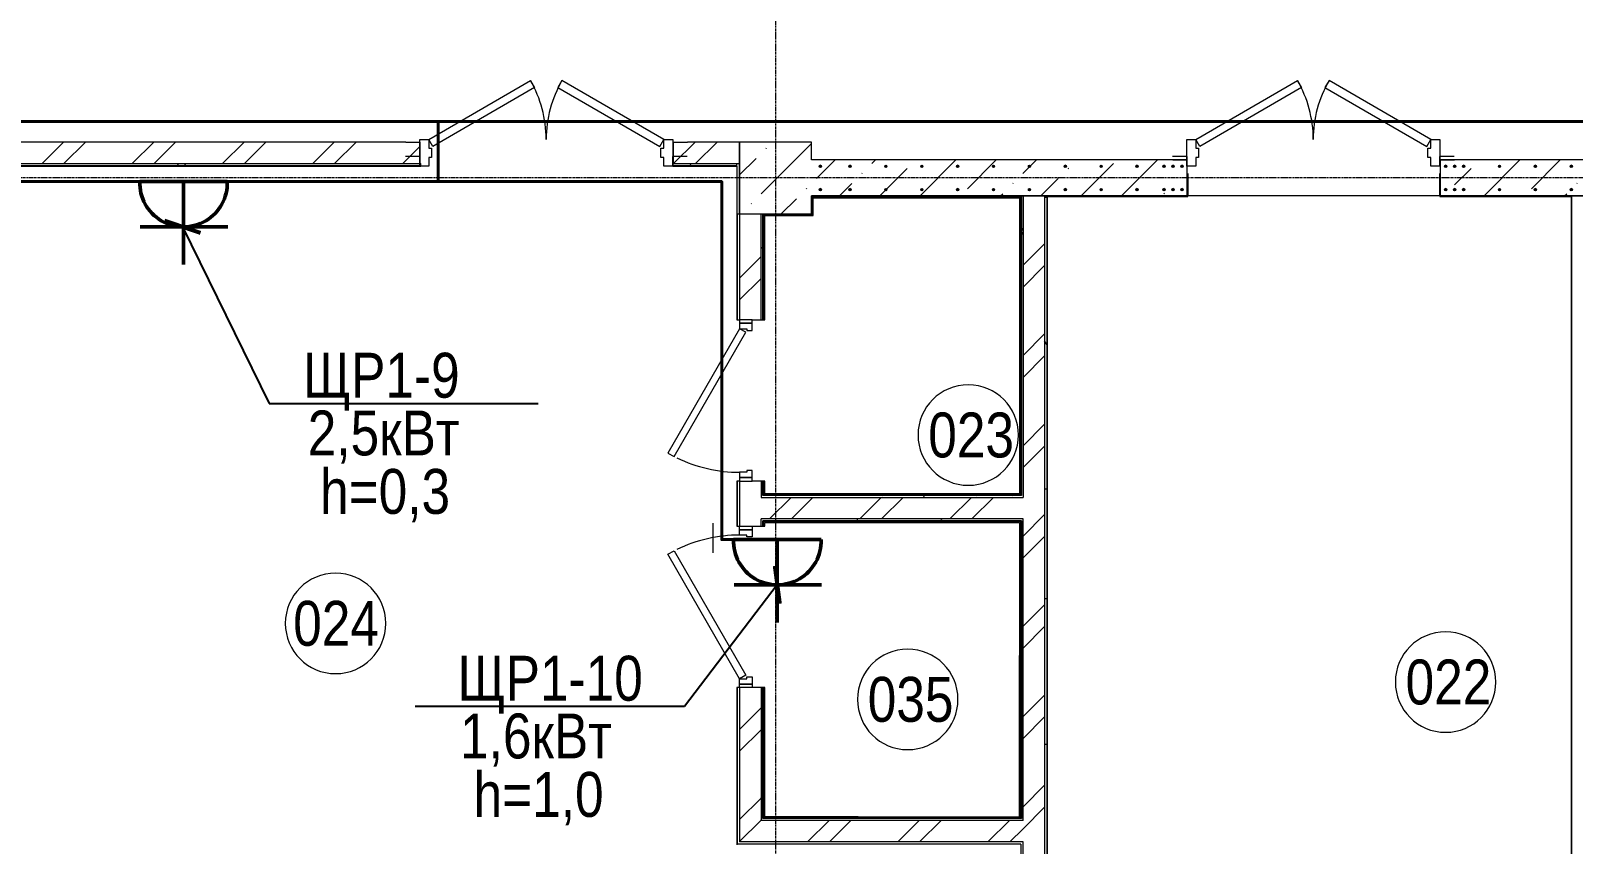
# Model space of a CAD drawing. Header units: metres. Extents: x -93142 to 227756, y -64772 to 286334.
# Drawn here: x 67912 to 76508, y -53998 to -49466 of the extents above; entities that cross this region are included whole.
import ezdxf

# ---------------------------------------------------------------- set-up
doc = ezdxf.new("R2010")
doc.units = ezdxf.units.M
doc.linetypes.add('ADSK_Линия сетки', pattern=[21, 12, -3, 3, -3])
for name, color, linetype, lineweight in [('A-AREA-IDEN', 7, 'Continuous', 9), ('A-DETL-THIN', 7, 'Continuous', 5), ('A-DOOR', 7, 'Continuous', 5), ('A-DOOR-FRAM', 7, 'Continuous', 13), ('A-FLOR', 7, 'Continuous', 5), ('A-WALL', 7, 'Continuous', 5), ('A-WALL-PATT', 7, 'Continuous', 18), ('I-WALL', 7, 'Continuous', 5), ('S-COLS', 7, 'Continuous', 5), ('S-GRID', 7, 'Continuous', 9), ('S-RBAR', 7, 'Continuous', 5), ('Освещение', 1, 'Continuous', 50), ('раб осв', 7, 'Continuous', 40), ('Эл-свет раб.', 5, 'Continuous', 50), ('ЭЛ.сети', 5, 'Continuous', 100), ('ЭОМ', 7, 'Continuous', 40)]:
    doc.layers.add(name, color=color, linetype=linetype, lineweight=lineweight)
doc.styles.add('GOST Common_I_1', font='ARIALN.TTF', dxfattribs={"height": 300})
doc.styles.add('STYLE1', font='ARIALN.TTF', dxfattribs={"height": 250})
doc.styles.add('ГОСТ 2.304', font='ARIALN.TTF', dxfattribs={"width": 0.85})
doc.dimstyles.new('СПДС', dxfattribs={"dimscale": 100, "dimtxt": 2.5, "dimasz": 2.5, "dimexe": 1.25, "dimexo": 0.625, "dimtad": 1, "dimdec": 0, "dimrnd": 0.001, "dimtxsty": 'ГОСТ 2.304', "dimblk": 'OBLIQUE', "dimcen": 2.5, "dimdle": 2, "dimadec": 0, "dimazin": 2, "dimtfac": 0.75, "dimtdec": 0, "dimtmove": 1, "dimatfit": 3, "dimfxl": 1, "dimtolj": 1, "dimarcsym": 1})
pattern_1 = [(45, (0, 0), (84.19025, 308.69666), [396.875, -79.375, 3.353, -76.022])]
pattern_2 = [(45, (0, 0), (-251.4472, 251.4472), []), (45, (0, 381), (-251.4472, 251.4472), [])]
pattern_3 = [(0, (0, 0), (812.8, 203.2), [33.528, -576.072, 33.528, -576.072, -3251.2]), (0, (0, 0), (812.8, 203.2), [-1219.2, 33.528, -1185.672, 33.528, -576.072, -1422.4]), (0, (0, 0), (812.8, 203.2), [-3048, 33.528, -372.872, 33.528, -982.472]), (120, (304.8, 101.6), (-582.37636, 602.30545), [33.528, -576.072, 33.528, -576.072, -3251.2]), (120, (304.8, 101.6), (-582.37636, 602.30545), [-1219.2, 33.528, -1185.672, 33.528, -576.072, -1422.4]), (120, (304.8, 101.6), (-582.37636, 602.30545), [-3048, 33.528, -372.872, 33.528, -982.472]), (240, (406.4, 508), (-230.42364, -805.50545), [33.528, -576.072, 33.528, -576.072, -3251.2]), (240, (406.4, 508), (-230.42364, -805.50545), [-1219.2, 33.528, -1185.672, 33.528, -576.072, -1422.4]), (240, (406.4, 508), (-230.42364, -805.50545), [-3048, 33.528, -372.872, 33.528, -982.472])]
pattern_4 = [(50, (0, 0), (728.7365, -63.756), [76.2, -838.2]), (355, (0, 0), (-140.9716, 764.2276), [60.96, -670.56]), (100.451, (60.7, -5.3), (587.77, 700.467), [64.76, -712.36]), (46.184, (0, 203.2), (1084.316, -168.171), [114.3, -1257.3]), (96.636, (90.4, 189.2), (949.61, 989.71), [97.14, -1068.54]), (351.184, (0, 203.2), (949.62, 989.701), [91.44, -1005.84]), (21, (101.6, 152.4), (606.458, -409.0606), [76.2, -838.2]), (326, (101.6, 152.4), (247.2083, 736.753), [60.96, -670.56]), (71.451, (152.14, 118.3), (853.668, 327.6855), [64.76, -712.36]), (37.5, (0, 0), (12.3547, 338.2201), [33.528, -628.904, 33.528, -647.192, -673.1]), (37.5, (0, 0), (12.3547, 338.2201), [-1343.152, 33.528, -639.572]), (7.5, (0, 0), (267.2789, 400.7221), [33.528, -354.584, 33.528, -613.664, -256.54]), (7.5, (0, 0), (267.2789, 400.7221), [-1035.304, 33.528, -223.012]), (327.5, (-226.57, 0), (542.3633, -22.91534), [33.528, -220.472, 33.528, -758.952, -1051.56]), (327.5, (-226.57, 0), (542.3633, -22.91534), [-1046.48, 33.528, -1018.032]), (317.5, (-328.17, 0), (592.517, 101.707), [33.528, -296.672, 33.528, -492.76, -746.76]), (317.5, (-328.17, 0), (592.517, 101.707), [-856.488, 33.528, -713.232])]

# ---------------------------------------------------------------- blocks, each defined once
blk = doc.blocks.new('КДП АПК - КР_rvt-1-Цокольный этаж')
at = {"layer": 'A-WALL-PATT', "lineweight": 15}
h = blk.add_hatch(dxfattribs=at)
h.set_pattern_fill('FP_9', color=256, style=0, pattern_type=2)
h.set_pattern_definition(pattern_1)
h.paths.add_polyline_path([(77862.7, -49745.6), (77862.7, -49545.6), (75767.7, -49545.6), (75767.7, -49565.6), (75847.7, -49565.6), (75847.7, -49745.6), (76413.7, -49745.6)], flags=0)
h.paths.add_polyline_path([(75762.7, -49745.6), (75764.7, -49745.5), (75764.7, -49620.6), (75762.7, -49620.6)], flags=0)
h.paths.add_polyline_path([(74360.7, -49745.6), (74362.7, -49745.6), (74362.7, -49620.6), (74360.7, -49620.6), (74360.7, -49622.7)], flags=0)
h.paths.add_polyline_path([(74277.7, -49745.6), (74277.7, -49565.6), (74357.7, -49565.6), (74357.7, -49545.6), (72262.7, -49545.6), (72262.7, -49745.6), (72357.9, -49745.6)], flags=0)
at = {"layer": 'S-COLS', "lineweight": 15}
h = blk.add_hatch(dxfattribs=at)
h.set_pattern_fill('FP_9', color=256, style=0, pattern_type=2)
h.set_pattern_definition(pattern_1)
h.paths.add_polyline_path([(71862.7, -49845.6), (72262.7, -49845.6), (72262.7, -49445.6), (71862.7, -49445.6)], flags=0)
at = {"layer": 'S-RBAR', "lineweight": 15}
for points in [[(72312.7, -49586.6), (72318.7, -49580.6), (72312.7, -49574.6), (72306.7, -49580.6)], [(72477.7, -49586.6), (72483.7, -49580.6), (72477.7, -49574.6), (72471.7, -49580.6)], [(72677.7, -49586.6), (72683.7, -49580.6), (72677.7, -49574.6), (72671.7, -49580.6)], [(72877.7, -49586.6), (72883.7, -49580.6), (72877.7, -49574.6), (72871.7, -49580.6)], [(73077.7, -49586.6), (73083.7, -49580.6), (73077.7, -49574.6), (73071.7, -49580.6)], [(73277.7, -49586.6), (73283.7, -49580.6), (73277.7, -49574.6), (73271.7, -49580.6)], [(73477.7, -49586.6), (73483.7, -49580.6), (73477.7, -49574.6), (73471.7, -49580.6)], [(73677.7, -49586.6), (73683.7, -49580.6), (73677.7, -49574.6), (73671.7, -49580.6)], [(73877.7, -49586.6), (73883.7, -49580.6), (73877.7, -49574.6), (73871.7, -49580.6)], [(74077.7, -49586.6), (74083.7, -49580.6), (74077.7, -49574.6), (74071.7, -49580.6)], [(74227.7, -49586.6), (74233.7, -49580.6), (74227.7, -49574.6), (74221.7, -49580.6)], [(74277.7, -49586.6), (74283.7, -49580.6), (74277.7, -49574.6), (74271.7, -49580.6)], [(74327.7, -49586.6), (74333.7, -49580.6), (74327.7, -49574.6), (74321.7, -49580.6)], [(75797.7, -49586.6), (75803.7, -49580.6), (75797.7, -49574.6), (75791.7, -49580.6)], [(75847.7, -49586.6), (75853.7, -49580.6), (75847.7, -49574.6), (75841.7, -49580.6)], [(75897.7, -49586.6), (75903.7, -49580.6), (75897.7, -49574.6), (75891.7, -49580.6)], [(76097.7, -49586.6), (76103.7, -49580.6), (76097.7, -49574.6), (76091.7, -49580.6)], [(76297.7, -49586.6), (76303.7, -49580.6), (76297.7, -49574.6), (76291.7, -49580.6)], [(76497.7, -49586.6), (76503.7, -49580.6), (76497.7, -49574.6), (76491.7, -49580.6)], [(72312.7, -49716.6), (72318.7, -49710.6), (72312.7, -49704.6), (72306.7, -49710.6)], [(72477.7, -49716.6), (72483.7, -49710.6), (72477.7, -49704.6), (72471.7, -49710.6)], [(72677.7, -49716.6), (72683.7, -49710.6), (72677.7, -49704.6), (72671.7, -49710.6)], [(72877.7, -49716.6), (72883.7, -49710.6), (72877.7, -49704.6), (72871.7, -49710.6)], [(73077.7, -49716.6), (73083.7, -49710.6), (73077.7, -49704.6), (73071.7, -49710.6)], [(73277.7, -49716.6), (73283.7, -49710.6), (73277.7, -49704.6), (73271.7, -49710.6)], [(73477.7, -49716.6), (73483.7, -49710.6), (73477.7, -49704.6), (73471.7, -49710.6)], [(73677.7, -49716.6), (73683.7, -49710.6), (73677.7, -49704.6), (73671.7, -49710.6)], [(73877.7, -49716.6), (73883.7, -49710.6), (73877.7, -49704.6), (73871.7, -49710.6)], [(74077.7, -49716.6), (74083.7, -49710.6), (74077.7, -49704.6), (74071.7, -49710.6)], [(74227.7, -49716.6), (74233.7, -49710.6), (74227.7, -49704.6), (74221.7, -49710.6)], [(74277.7, -49716.6), (74283.7, -49710.6), (74277.7, -49704.6), (74271.7, -49710.6)], [(74327.7, -49716.6), (74333.7, -49710.6), (74327.7, -49704.6), (74321.7, -49710.6)], [(75797.7, -49716.6), (75803.7, -49710.6), (75797.7, -49704.6), (75791.7, -49710.6)], [(75847.7, -49716.6), (75853.7, -49710.6), (75847.7, -49704.6), (75841.7, -49710.6)], [(75897.7, -49716.6), (75903.7, -49710.6), (75897.7, -49704.6), (75891.7, -49710.6)], [(76097.7, -49716.6), (76103.7, -49710.6), (76097.7, -49704.6), (76091.7, -49710.6)], [(76297.7, -49716.6), (76303.7, -49710.6), (76297.7, -49704.6), (76291.7, -49710.6)], [(76497.7, -49716.6), (76503.7, -49710.6), (76497.7, -49704.6), (76491.7, -49710.6)]]:
    blk.add_hatch(color=256, dxfattribs=at).paths.add_polyline_path(points, flags=0)
h = blk.add_hatch(color=256, dxfattribs=at)
edge = h.paths.add_edge_path(flags=0)
edge.add_arc((72312.7, -49580.6), 6, 0, 360)
h = blk.add_hatch(color=256, dxfattribs=at)
edge = h.paths.add_edge_path(flags=0)
edge.add_arc((72477.7, -49580.6), 6, 0, 360)
h = blk.add_hatch(color=256, dxfattribs=at)
edge = h.paths.add_edge_path(flags=0)
edge.add_arc((72677.7, -49580.6), 6, 0, 360)
h = blk.add_hatch(color=256, dxfattribs=at)
edge = h.paths.add_edge_path(flags=0)
edge.add_arc((72877.7, -49580.6), 6, 0, 360)
h = blk.add_hatch(color=256, dxfattribs=at)
edge = h.paths.add_edge_path(flags=0)
edge.add_arc((73077.7, -49580.6), 6, 0, 360)
h = blk.add_hatch(color=256, dxfattribs=at)
edge = h.paths.add_edge_path(flags=0)
edge.add_arc((73277.7, -49580.6), 6, 0, 360)
h = blk.add_hatch(color=256, dxfattribs=at)
edge = h.paths.add_edge_path(flags=0)
edge.add_arc((73477.7, -49580.6), 6, 0, 360)
h = blk.add_hatch(color=256, dxfattribs=at)
edge = h.paths.add_edge_path(flags=0)
edge.add_arc((73677.7, -49580.6), 6, 0, 360)
h = blk.add_hatch(color=256, dxfattribs=at)
edge = h.paths.add_edge_path(flags=0)
edge.add_arc((73877.7, -49580.6), 6, 0, 360)
h = blk.add_hatch(color=256, dxfattribs=at)
edge = h.paths.add_edge_path(flags=0)
edge.add_arc((74077.7, -49580.6), 6, 0, 360)
h = blk.add_hatch(color=256, dxfattribs=at)
edge = h.paths.add_edge_path(flags=0)
edge.add_arc((74227.7, -49580.6), 6, 0, 360)
h = blk.add_hatch(color=256, dxfattribs=at)
edge = h.paths.add_edge_path(flags=0)
edge.add_arc((74277.7, -49580.6), 6, 0, 360)
h = blk.add_hatch(color=256, dxfattribs=at)
edge = h.paths.add_edge_path(flags=0)
edge.add_arc((74327.7, -49580.6), 6, 0, 360)
h = blk.add_hatch(color=256, dxfattribs=at)
edge = h.paths.add_edge_path(flags=0)
edge.add_arc((75797.7, -49580.6), 6, 0, 360)
h = blk.add_hatch(color=256, dxfattribs=at)
edge = h.paths.add_edge_path(flags=0)
edge.add_arc((75847.7, -49580.6), 6, 0, 360)
h = blk.add_hatch(color=256, dxfattribs=at)
edge = h.paths.add_edge_path(flags=0)
edge.add_arc((75897.7, -49580.6), 6, 0, 360)
h = blk.add_hatch(color=256, dxfattribs=at)
edge = h.paths.add_edge_path(flags=0)
edge.add_arc((76097.7, -49580.6), 6, 0, 360)
h = blk.add_hatch(color=256, dxfattribs=at)
edge = h.paths.add_edge_path(flags=0)
edge.add_arc((76297.7, -49580.6), 6, 0, 360)
h = blk.add_hatch(color=256, dxfattribs=at)
edge = h.paths.add_edge_path(flags=0)
edge.add_arc((76497.7, -49580.6), 6, 0, 360)
h = blk.add_hatch(color=256, dxfattribs=at)
edge = h.paths.add_edge_path(flags=0)
edge.add_arc((72312.7, -49710.6), 6, 0, 360)
h = blk.add_hatch(color=256, dxfattribs=at)
edge = h.paths.add_edge_path(flags=0)
edge.add_arc((72477.7, -49710.6), 6, 0, 360)
h = blk.add_hatch(color=256, dxfattribs=at)
edge = h.paths.add_edge_path(flags=0)
edge.add_arc((72677.7, -49710.6), 6, 0, 360)
h = blk.add_hatch(color=256, dxfattribs=at)
edge = h.paths.add_edge_path(flags=0)
edge.add_arc((72877.7, -49710.6), 6, 0, 360)
h = blk.add_hatch(color=256, dxfattribs=at)
edge = h.paths.add_edge_path(flags=0)
edge.add_arc((73077.7, -49710.6), 6, 0, 360)
h = blk.add_hatch(color=256, dxfattribs=at)
edge = h.paths.add_edge_path(flags=0)
edge.add_arc((73277.7, -49710.6), 6, 0, 360)
h = blk.add_hatch(color=256, dxfattribs=at)
edge = h.paths.add_edge_path(flags=0)
edge.add_arc((73477.7, -49710.6), 6, 0, 360)
h = blk.add_hatch(color=256, dxfattribs=at)
edge = h.paths.add_edge_path(flags=0)
edge.add_arc((73677.7, -49710.6), 6, 0, 360)
h = blk.add_hatch(color=256, dxfattribs=at)
edge = h.paths.add_edge_path(flags=0)
edge.add_arc((73877.7, -49710.6), 6, 0, 360)
h = blk.add_hatch(color=256, dxfattribs=at)
edge = h.paths.add_edge_path(flags=0)
edge.add_arc((74077.7, -49710.6), 6, 0, 360)
h = blk.add_hatch(color=256, dxfattribs=at)
edge = h.paths.add_edge_path(flags=0)
edge.add_arc((74227.7, -49710.6), 6, 0, 360)
h = blk.add_hatch(color=256, dxfattribs=at)
edge = h.paths.add_edge_path(flags=0)
edge.add_arc((74277.7, -49710.6), 6, 0, 360)
h = blk.add_hatch(color=256, dxfattribs=at)
edge = h.paths.add_edge_path(flags=0)
edge.add_arc((74327.7, -49710.6), 6, 0, 360)
h = blk.add_hatch(color=256, dxfattribs=at)
edge = h.paths.add_edge_path(flags=0)
edge.add_arc((75797.7, -49710.6), 6, 0, 360)
h = blk.add_hatch(color=256, dxfattribs=at)
edge = h.paths.add_edge_path(flags=0)
edge.add_arc((75847.7, -49710.6), 6, 0, 360)
h = blk.add_hatch(color=256, dxfattribs=at)
edge = h.paths.add_edge_path(flags=0)
edge.add_arc((75897.7, -49710.6), 6, 0, 360)
h = blk.add_hatch(color=256, dxfattribs=at)
edge = h.paths.add_edge_path(flags=0)
edge.add_arc((76097.7, -49710.6), 6, 0, 360)
h = blk.add_hatch(color=256, dxfattribs=at)
edge = h.paths.add_edge_path(flags=0)
edge.add_arc((76297.7, -49710.6), 6, 0, 360)
h = blk.add_hatch(color=256, dxfattribs=at)
edge = h.paths.add_edge_path(flags=0)
edge.add_arc((76497.7, -49710.6), 6, 0, 360)
at = {"layer": 'I-WALL', "lineweight": 15}
for p, q in [((74357.7, -49545.6), (72262.7, -49545.6)), ((77862.7, -49545.6), (75767.7, -49545.6)), ((74362.7, -49745.6), (74362.7, -49620.6)), ((75762.7, -49620.6), (75762.7, -49745.6)), ((72262.7, -49745.6), (74277.7, -49745.6)), ((74360.7, -49745.6), (74362.7, -49745.6)), ((75762.7, -49745.6), (75764.7, -49745.6)), ((75847.7, -49745.6), (77862.7, -49745.6))]:
    blk.add_line(p, q, dxfattribs=at)
at = {"layer": 'S-COLS', "lineweight": 15}
for p, q in [((72262.7, -49445.6), (71862.7, -49445.6)), ((71862.7, -49445.6), (71862.7, -49845.6)), ((72262.7, -49545.6), (72262.7, -49445.6)), ((72262.7, -49845.6), (72262.7, -49745.6)), ((71862.7, -49845.6), (72262.7, -49845.6))]:
    blk.add_line(p, q, dxfattribs=at)
at = {"layer": 'S-RBAR', "lineweight": 15}
for p, q in [((72312.7, -49574.6), (72306.7, -49580.6)), ((72306.7, -49580.6), (72312.7, -49586.6)), ((72318.7, -49580.6), (72312.7, -49574.6)), ((72312.7, -49586.6), (72318.7, -49580.6)), ((72477.7, -49574.6), (72471.7, -49580.6)), ((72471.7, -49580.6), (72477.7, -49586.6)), ((72483.7, -49580.6), (72477.7, -49574.6)), ((72477.7, -49586.6), (72483.7, -49580.6)), ((72677.7, -49574.6), (72671.7, -49580.6)), ((72671.7, -49580.6), (72677.7, -49586.6)), ((72683.7, -49580.6), (72677.7, -49574.6)), ((72677.7, -49586.6), (72683.7, -49580.6)), ((72877.7, -49574.6), (72871.7, -49580.6)), ((72871.7, -49580.6), (72877.7, -49586.6)), ((72883.7, -49580.6), (72877.7, -49574.6)), ((72877.7, -49586.6), (72883.7, -49580.6)), ((73077.7, -49574.6), (73071.7, -49580.6)), ((73071.7, -49580.6), (73077.7, -49586.6)), ((73083.7, -49580.6), (73077.7, -49574.6)), ((73077.7, -49586.6), (73083.7, -49580.6)), ((73277.7, -49574.6), (73271.7, -49580.6)), ((73271.7, -49580.6), (73277.7, -49586.6)), ((73283.7, -49580.6), (73277.7, -49574.6)), ((73277.7, -49586.6), (73283.7, -49580.6)), ((73477.7, -49574.6), (73471.7, -49580.6)), ((73471.7, -49580.6), (73477.7, -49586.6)), ((73483.7, -49580.6), (73477.7, -49574.6)), ((73477.7, -49586.6), (73483.7, -49580.6)), ((73677.7, -49574.6), (73671.7, -49580.6)), ((73671.7, -49580.6), (73677.7, -49586.6)), ((73683.7, -49580.6), (73677.7, -49574.6)), ((73677.7, -49586.6), (73683.7, -49580.6)), ((73877.7, -49574.6), (73871.7, -49580.6)), ((73871.7, -49580.6), (73877.7, -49586.6)), ((73883.7, -49580.6), (73877.7, -49574.6)), ((73877.7, -49586.6), (73883.7, -49580.6)), ((74077.7, -49574.6), (74071.7, -49580.6)), ((74071.7, -49580.6), (74077.7, -49586.6)), ((74083.7, -49580.6), (74077.7, -49574.6)), ((74077.7, -49586.6), (74083.7, -49580.6)), ((74227.7, -49574.6), (74221.7, -49580.6)), ((74221.7, -49580.6), (74227.7, -49586.6)), ((74233.7, -49580.6), (74227.7, -49574.6)), ((74227.7, -49586.6), (74233.7, -49580.6)), ((74277.7, -49574.6), (74271.7, -49580.6)), ((74271.7, -49580.6), (74277.7, -49586.6)), ((74283.7, -49580.6), (74277.7, -49574.6)), ((74277.7, -49586.6), (74283.7, -49580.6)), ((74327.7, -49574.6), (74321.7, -49580.6)), ((74321.7, -49580.6), (74327.7, -49586.6)), ((74333.7, -49580.6), (74327.7, -49574.6)), ((74327.7, -49586.6), (74333.7, -49580.6)), ((75797.7, -49574.6), (75791.7, -49580.6)), ((75791.7, -49580.6), (75797.7, -49586.6)), ((75803.7, -49580.6), (75797.7, -49574.6)), ((75797.7, -49586.6), (75803.7, -49580.6)), ((75847.7, -49574.6), (75841.7, -49580.6)), ((75841.7, -49580.6), (75847.7, -49586.6)), ((75853.7, -49580.6), (75847.7, -49574.6)), ((75847.7, -49586.6), (75853.7, -49580.6)), ((75897.7, -49574.6), (75891.7, -49580.6)), ((75891.7, -49580.6), (75897.7, -49586.6)), ((75903.7, -49580.6), (75897.7, -49574.6)), ((75897.7, -49586.6), (75903.7, -49580.6)), ((76097.7, -49574.6), (76091.7, -49580.6)), ((76091.7, -49580.6), (76097.7, -49586.6)), ((76103.7, -49580.6), (76097.7, -49574.6)), ((76097.7, -49586.6), (76103.7, -49580.6)), ((76297.7, -49574.6), (76291.7, -49580.6)), ((76291.7, -49580.6), (76297.7, -49586.6)), ((76303.7, -49580.6), (76297.7, -49574.6)), ((76297.7, -49586.6), (76303.7, -49580.6)), ((76497.7, -49574.6), (76491.7, -49580.6)), ((76491.7, -49580.6), (76497.7, -49586.6)), ((76503.7, -49580.6), (76497.7, -49574.6)), ((76497.7, -49586.6), (76503.7, -49580.6)), ((72312.7, -49704.6), (72306.7, -49710.6)), ((72306.7, -49710.6), (72312.7, -49716.6)), ((72318.7, -49710.6), (72312.7, -49704.6)), ((72312.7, -49716.6), (72318.7, -49710.6)), ((72477.7, -49704.6), (72471.7, -49710.6)), ((72471.7, -49710.6), (72477.7, -49716.6)), ((72483.7, -49710.6), (72477.7, -49704.6)), ((72477.7, -49716.6), (72483.7, -49710.6)), ((72677.7, -49704.6), (72671.7, -49710.6)), ((72671.7, -49710.6), (72677.7, -49716.6)), ((72683.7, -49710.6), (72677.7, -49704.6)), ((72677.7, -49716.6), (72683.7, -49710.6)), ((72877.7, -49704.6), (72871.7, -49710.6)), ((72871.7, -49710.6), (72877.7, -49716.6)), ((72883.7, -49710.6), (72877.7, -49704.6)), ((72877.7, -49716.6), (72883.7, -49710.6)), ((73077.7, -49704.6), (73071.7, -49710.6)), ((73071.7, -49710.6), (73077.7, -49716.6)), ((73083.7, -49710.6), (73077.7, -49704.6)), ((73077.7, -49716.6), (73083.7, -49710.6)), ((73277.7, -49704.6), (73271.7, -49710.6)), ((73271.7, -49710.6), (73277.7, -49716.6)), ((73283.7, -49710.6), (73277.7, -49704.6)), ((73277.7, -49716.6), (73283.7, -49710.6)), ((73477.7, -49704.6), (73471.7, -49710.6)), ((73471.7, -49710.6), (73477.7, -49716.6)), ((73483.7, -49710.6), (73477.7, -49704.6)), ((73477.7, -49716.6), (73483.7, -49710.6)), ((73677.7, -49704.6), (73671.7, -49710.6)), ((73671.7, -49710.6), (73677.7, -49716.6)), ((73683.7, -49710.6), (73677.7, -49704.6)), ((73677.7, -49716.6), (73683.7, -49710.6)), ((73877.7, -49704.6), (73871.7, -49710.6)), ((73871.7, -49710.6), (73877.7, -49716.6)), ((73883.7, -49710.6), (73877.7, -49704.6)), ((73877.7, -49716.6), (73883.7, -49710.6)), ((74077.7, -49704.6), (74071.7, -49710.6)), ((74071.7, -49710.6), (74077.7, -49716.6)), ((74083.7, -49710.6), (74077.7, -49704.6)), ((74077.7, -49716.6), (74083.7, -49710.6)), ((74227.7, -49704.6), (74221.7, -49710.6)), ((74221.7, -49710.6), (74227.7, -49716.6)), ((74233.7, -49710.6), (74227.7, -49704.6)), ((74227.7, -49716.6), (74233.7, -49710.6)), ((74277.7, -49704.6), (74271.7, -49710.6)), ((74271.7, -49710.6), (74277.7, -49716.6)), ((74283.7, -49710.6), (74277.7, -49704.6)), ((74277.7, -49716.6), (74283.7, -49710.6)), ((74327.7, -49704.6), (74321.7, -49710.6)), ((74321.7, -49710.6), (74327.7, -49716.6)), ((74333.7, -49710.6), (74327.7, -49704.6)), ((74327.7, -49716.6), (74333.7, -49710.6)), ((75797.7, -49704.6), (75791.7, -49710.6)), ((75791.7, -49710.6), (75797.7, -49716.6)), ((75803.7, -49710.6), (75797.7, -49704.6)), ((75797.7, -49716.6), (75803.7, -49710.6)), ((75847.7, -49704.6), (75841.7, -49710.6)), ((75841.7, -49710.6), (75847.7, -49716.6)), ((75853.7, -49710.6), (75847.7, -49704.6)), ((75847.7, -49716.6), (75853.7, -49710.6)), ((75897.7, -49704.6), (75891.7, -49710.6)), ((75891.7, -49710.6), (75897.7, -49716.6)), ((75903.7, -49710.6), (75897.7, -49704.6)), ((75897.7, -49716.6), (75903.7, -49710.6)), ((76097.7, -49704.6), (76091.7, -49710.6)), ((76091.7, -49710.6), (76097.7, -49716.6)), ((76103.7, -49710.6), (76097.7, -49704.6)), ((76097.7, -49716.6), (76103.7, -49710.6)), ((76297.7, -49704.6), (76291.7, -49710.6)), ((76291.7, -49710.6), (76297.7, -49716.6)), ((76303.7, -49710.6), (76297.7, -49704.6)), ((76297.7, -49716.6), (76303.7, -49710.6)), ((76497.7, -49704.6), (76491.7, -49710.6)), ((76491.7, -49710.6), (76497.7, -49716.6)), ((76503.7, -49710.6), (76497.7, -49704.6)), ((76497.7, -49716.6), (76503.7, -49710.6))]:
    blk.add_line(p, q, dxfattribs=at)
for centre in [(72312.7, -49580.6), (72477.7, -49580.6), (72677.7, -49580.6), (72877.7, -49580.6), (73077.7, -49580.6), (73277.7, -49580.6), (73477.7, -49580.6), (73677.7, -49580.6), (73877.7, -49580.6), (74077.7, -49580.6), (74227.7, -49580.6), (74277.7, -49580.6), (74327.7, -49580.6), (75797.7, -49580.6), (75847.7, -49580.6), (75897.7, -49580.6), (76097.7, -49580.6), (76297.7, -49580.6), (76497.7, -49580.6), (72312.7, -49710.6), (72477.7, -49710.6), (72677.7, -49710.6), (72877.7, -49710.6), (73077.7, -49710.6), (73277.7, -49710.6), (73477.7, -49710.6), (73677.7, -49710.6), (73877.7, -49710.6), (74077.7, -49710.6), (74227.7, -49710.6), (74277.7, -49710.6), (74327.7, -49710.6), (75797.7, -49710.6), (75847.7, -49710.6), (75897.7, -49710.6), (76097.7, -49710.6), (76297.7, -49710.6), (76497.7, -49710.6)]:
    blk.add_circle(centre, 6, dxfattribs=at)
blk = doc.blocks.new('Дверь-ВНУТРЕННЯЯ - ДГ 21-14-2278928-Цокольный этаж')
at = {"layer": 'A-DOOR', "lineweight": 13}
for p, q in [((-632.5, -22.4), (-655, -61.3)), ((-655, -61.3), (-87.8, -388.8)), ((-65.3, -349.9), (-632.5, -22.4)), ((65.3, -349.9), (632.5, -22.4)), ((655, -61.3), (87.8, -388.8)), ((632.5, -22.4), (655, -61.3)), ((-87.8, -388.8), (-65.3, -349.9)), ((87.8, -388.8), (65.3, -349.9))]:
    blk.add_line(p, q, dxfattribs=at)
at = {"layer": 'A-DOOR'}
for centre, start, end in [((-655, -61.3), 330, 360), ((655, -61.3), 180, 210)]:
    blk.add_arc(centre, 655, start, end, dxfattribs=at)
at = {"layer": 'A-DOOR-FRAM'}
for p, q in [((-705, 88.7), (-655, 88.7)), ((-705, -61.3), (-705, 88.7)), ((-655, 88.7), (-655, 39.4)), ((655, 88.7), (705, 88.7)), ((655, 39.4), (655, 88.7)), ((705, 88.7), (705, -61.3)), ((-655, 39.4), (-639.1, 39.4)), ((-639.1, 39.4), (-639.1, -11.6)), ((639.1, 39.4), (655, 39.4)), ((639.1, -11.6), (639.1, 39.4)), ((-655, -61.3), (-705, -61.3)), ((-655, -11.6), (-655, -61.3)), ((-639.1, -11.6), (-655, -11.6)), ((655, -11.6), (639.1, -11.6)), ((655, -61.3), (655, -11.6)), ((705, -61.3), (655, -61.3))]:
    blk.add_line(p, q, dxfattribs=at)
blk = doc.blocks.new('AC_Дверь_Однопольная_ДеревяннаяВнутренняя_ГОСТ6629-88 - ДГ 21-9Л-2575736-Цокольный этаж')
at = {"layer": 'A-DOOR', "lineweight": 13}
for p, q in [((-292.8, 460), (-312.8, 425.4)), ((400, 60), (-292.8, 460)), ((-312.8, 425.4), (380, 25.4)), ((380, 25.4), (400, 60))]:
    blk.add_line(p, q, dxfattribs=at)
at = {"layer": 'A-DOOR', "lineweight": 18}
for p, q in [((-430, 60), (-450, 60)), ((-450, 60), (-450, -10)), ((-430, -10), (-430, 60)), ((450, 60), (430, 60)), ((430, 60), (430, -10)), ((450, -10), (450, 60)), ((-450, -10), (-430, -10)), ((430, -10), (450, -10))]:
    blk.add_line(p, q, dxfattribs=at)
at = {"layer": 'A-DOOR'}
blk.add_arc((400, 60), 800, 154.09492, 180, dxfattribs=at)
at = {"layer": 'A-DOOR-FRAM'}
for p, q in [((-400, 60), (-430, 60)), ((-430, 60), (-430, -10)), ((-400, 20), (-400, 60)), ((-390, 20), (-400, 20)), ((-390, -10), (-390, 20)), ((400, 20), (390, 20)), ((390, 20), (390, -10)), ((430, 60), (400, 60)), ((400, 60), (400, 20)), ((430, -10), (430, 60)), ((-430, -10), (-390, -10)), ((390, -10), (430, -10))]:
    blk.add_line(p, q, dxfattribs=at)
blk = doc.blocks.new('AC_Дверь_Однопольная_ДеревяннаяВнутренняя_ГОСТ6629-88 - ДГ 21-9-1471203-Цокольный этаж')
at = {"layer": 'A-DOOR', "lineweight": 13}
for p, q in [((-400, 60), (292.8, 460)), ((292.8, 460), (312.8, 425.4)), ((312.8, 425.4), (-380, 25.4)), ((-380, 25.4), (-400, 60))]:
    blk.add_line(p, q, dxfattribs=at)
at = {"layer": 'A-DOOR', "lineweight": 18}
for p, q in [((-450, 60), (-430, 60)), ((-450, -10), (-450, 60)), ((-430, 60), (-430, -10)), ((430, 60), (450, 60)), ((430, -10), (430, 60)), ((450, 60), (450, -10)), ((-430, -10), (-450, -10)), ((450, -10), (430, -10))]:
    blk.add_line(p, q, dxfattribs=at)
at = {"layer": 'A-DOOR'}
blk.add_arc((-400, 60), 800, 0, 25.90508, dxfattribs=at)
at = {"layer": 'A-DOOR-FRAM'}
for p, q in [((-430, 60), (-400, 60)), ((-430, -10), (-430, 60)), ((-400, 60), (-400, 20)), ((-400, 20), (-390, 20)), ((-390, 20), (-390, -10)), ((390, 20), (400, 20)), ((390, -10), (390, 20)), ((400, 60), (430, 60)), ((400, 20), (400, 60)), ((430, 60), (430, -10)), ((-390, -10), (-430, -10)), ((430, -10), (390, -10))]:
    blk.add_line(p, q, dxfattribs=at)
blk = doc.blocks.new('ПСС_Марка_помещения - Имя_2_5мм-224473-Цокольный этаж')
at = {"layer": 'A-AREA-IDEN'}
for start, end in [(360, 180), (180, 360)]:
    blk.add_arc((-0.07, 0.04), 3.5, start, end, dxfattribs=at)
blk = doc.blocks.new('Розетка штепсельная с заземляющим контактом скрытой установки IP20')
at = {"layer": 'Эл-свет раб.', "ltscale": 0.3}
for p, q in [((191574.8, -246568.3), (191574.8, -246105.7)), ((191816.2, -246316.2), (191328.6, -246316.2)), ((191818.7, -246568.3), (191331, -246568.3))]:
    blk.add_line(p, q, dxfattribs=at)
at = {"layer": 'Эл-свет раб.', "ltscale": 0.3, "extrusion": (0, 0, -1)}
blk.add_ellipse((191574.8, -246560.1), major_axis=(-172.5, 172.5), ratio=1, start_param=5.464002, end_param=8.673165, dxfattribs=at)
blk = doc.blocks.new('_Oblique')
at = {"color": 0, "linetype": 'ByBlock', "lineweight": -2}
blk.add_line((-0.5, -0.5), (0.5, 0.5), dxfattribs=at)

msp = doc.modelspace()

# ---------------------------------------------------------------- hatches: boundary and pattern name
at = {"layer": 'A-WALL-PATT', "lineweight": 15}
h = msp.add_hatch(dxfattribs=at)
h.set_pattern_fill('FP_1', color=256, style=0, pattern_type=2)
h.set_pattern_definition(pattern_2)
h.paths.add_polyline_path([(71847.6532, -50205.6443), (71862.6532, -50205.6443), (71862.6532, -50085.6443), (71492.6532, -50085.6443), (71492.6532, -50205.6443), (71572.6532, -50205.6443)], flags=0)
h.paths.add_polyline_path([(70002.6532, -50205.6443), (70082.6532, -50205.6443), (70082.6532, -50085.6443), (66262.6532, -50085.6443), (66262.6532, -50205.6443), (66274.1409, -50205.6443)], flags=0)
h = msp.add_hatch(dxfattribs=at)
h.set_pattern_fill('FP_2', color=256, style=0, pattern_type=2)
h.set_pattern_definition(pattern_3)
h.paths.add_polyline_path([(71847.6532, -50217.6443), (71847.6532, -50205.6443), (71489.6532, -50205.6443), (71489.6532, -50217.6443), (71492.6532, -50217.6443)], flags=0)
h.paths.add_polyline_path([(70082.6532, -50217.6443), (70085.6532, -50217.6443), (70085.6532, -50205.6443), (66265.6532, -50205.6443), (66265.6532, -50217.6443), (66274.1409, -50217.6443)], flags=0)
h = msp.add_hatch(dxfattribs=at)
h.set_pattern_fill('FP_2', color=256, style=0, pattern_type=2)
h.set_pattern_definition(pattern_3)
h.paths.add_polyline_path([(71847.6532, -50220.6443), (71847.6532, -50217.6443), (71489.6532, -50217.6443), (71489.6532, -50220.6443)], flags=0)
h.paths.add_polyline_path([(70085.6532, -50220.6443), (70085.6532, -50217.6443), (66265.6532, -50217.6443), (66265.6532, -50220.6443), (66274.1409, -50220.6443)], flags=0)
h = msp.add_hatch(dxfattribs=at)
h.set_pattern_fill('FP_3', color=256, style=0, pattern_type=2)
h.set_pattern_definition(pattern_4)
h.paths.add_polyline_path([(73427.6532, -50390.6443), (73427.6532, -50385.6443), (72262.6532, -50385.6443), (72262.6532, -50390.6443), (73422.6532, -50390.6443)], flags=0)
h = msp.add_hatch(dxfattribs=at)
h.set_pattern_fill('FP_1', color=256, style=0, pattern_type=2)
h.set_pattern_definition(pattern_2)
h.paths.add_polyline_path([(72357.8606, -50395.6443), (73422.6532, -50395.6443), (73422.6532, -50390.6443), (72267.6532, -50390.6443), (72267.6532, -50395.6443), (72272.6532, -50395.6443)], flags=0)
h = msp.add_hatch(dxfattribs=at)
h.set_pattern_fill('FP_1', color=256, style=0, pattern_type=2)
h.set_pattern_definition(pattern_2)
h.paths.add_polyline_path([(72272.6532, -50490.6443), (72272.6532, -50395.6443), (72267.6532, -50395.6443), (72267.6532, -50490.6443)], flags=0)
h = msp.add_hatch(dxfattribs=at)
h.set_pattern_fill('FP_1', color=256, style=0, pattern_type=2)
h.set_pattern_definition(pattern_2)
h.paths.add_polyline_path([(73427.6532, -52050.6443), (73427.6532, -50390.6443), (73422.6532, -50390.6443), (73422.6532, -52050.6443)], flags=0)
h = msp.add_hatch(dxfattribs=at)
h.set_pattern_fill('FP_2', color=256, style=0, pattern_type=2)
h.set_pattern_definition(pattern_3)
h.paths.add_polyline_path([(73442.6532, -52065.6443), (73442.6532, -50385.6443), (73432.6532, -50385.6443), (73432.6532, -52065.6443)], flags=0)
h = msp.add_hatch(dxfattribs=at)
h.set_pattern_fill('FP_1', color=256, style=0, pattern_type=2)
h.set_pattern_definition(pattern_2)
h.paths.add_polyline_path([(73442.6532, -58235.6443), (73562.6532, -58235.6443), (73562.6532, -50385.6443), (73442.6532, -50385.6443), (73442.6532, -57344.9867)], flags=0)
h = msp.add_hatch(dxfattribs=at)
h.set_pattern_fill('FP_2', color=256, style=0, pattern_type=2)
h.set_pattern_definition(pattern_3)
h.paths.add_polyline_path([(73574.6532, -58235.6443), (73574.6532, -50385.6443), (73562.6532, -50385.6443), (73562.6532, -58235.6443)], flags=0)
h = msp.add_hatch(dxfattribs=at)
h.set_pattern_fill('FP_2', color=256, style=0, pattern_type=2)
h.set_pattern_definition(pattern_3)
h.paths.add_polyline_path([(74360.6532, -50388.6443), (74360.6532, -50385.6443), (73574.6532, -50385.6443), (73574.6532, -50388.6443), (74357.6532, -50388.6443)], flags=0)
h.paths.add_polyline_path([(76497.6532, -50388.6443), (76497.6532, -50385.6443), (75764.6532, -50385.6443), (75764.6532, -50388.6443), (76413.6738, -50388.6443)], flags=0)
h = msp.add_hatch(dxfattribs=at)
h.set_pattern_fill('FP_2', color=256, style=0, pattern_type=2)
h.set_pattern_definition(pattern_3)
h.paths.add_polyline_path([(73577.6532, -58235.6443), (73577.6532, -50388.6443), (73574.6532, -50388.6443), (73574.6532, -58235.6443)], flags=0)
h = msp.add_hatch(dxfattribs=at)
h.set_pattern_fill('FP_1', color=256, style=0, pattern_type=2)
h.set_pattern_definition(pattern_2)
h.paths.add_polyline_path([(71862.6532, -53865.6443), (71982.6532, -53865.6443), (71982.6532, -53125.6443), (71862.6532, -53125.6443), (71862.6532, -53808.7018)], flags=0)
h.paths.add_polyline_path([(71982.6532, -52225.6443), (71982.6532, -51975.6443), (71862.6532, -51975.6443), (71862.6532, -52225.6443), (71932.6532, -52225.6443)], flags=0)
h.paths.add_polyline_path([(71982.6532, -51075.6443), (71982.6532, -50485.6443), (71862.6532, -50485.6443), (71862.6532, -51075.6443), (71932.6532, -51075.6443)], flags=0)
h = msp.add_hatch(dxfattribs=at)
h.set_pattern_fill('FP_2', color=256, style=0, pattern_type=2)
h.set_pattern_definition(pattern_3)
h.paths.add_polyline_path([(71982.6532, -52055.6443), (71992.6532, -52055.6443), (71992.6532, -51975.6443), (71982.6532, -51975.6443), (71982.6532, -52045.6443)], flags=0)
h.paths.add_polyline_path([(71982.6532, -51075.6443), (71992.6532, -51075.6443), (71992.6532, -50485.6443), (71982.6532, -50485.6443), (71982.6532, -50979.6739)], flags=0)
h = msp.add_hatch(dxfattribs=at)
h.set_pattern_fill('FP_3', color=256, style=0, pattern_type=2)
h.set_pattern_definition(pattern_4)
h.paths.add_polyline_path([(71997.6532, -52050.6443), (71997.6532, -51975.6443), (71992.6532, -51975.6443), (71992.6532, -52050.6443)], flags=0)
h.paths.add_polyline_path([(71997.6532, -51075.6443), (71997.6532, -50485.6443), (71992.6532, -50485.6443), (71992.6532, -51075.6443)], flags=0)
h = msp.add_hatch(dxfattribs=at)
h.set_pattern_fill('FP_1', color=256, style=0, pattern_type=2)
h.set_pattern_definition(pattern_2)
h.paths.add_polyline_path([(72002.6532, -52045.6443), (72002.6532, -51975.6443), (71997.6532, -51975.6443), (71997.6532, -52045.6443)], flags=0)
h.paths.add_polyline_path([(71997.6532, -51075.6443), (72002.6532, -51075.6443), (72002.6532, -50490.6443), (71997.6532, -50490.6443), (71997.6532, -50979.6739)], flags=0)
h = msp.add_hatch(dxfattribs=at)
h.set_pattern_fill('FP_1', color=256, style=0, pattern_type=2)
h.set_pattern_definition(pattern_2)
h.paths.add_polyline_path([(72002.6532, -50495.6443), (72272.6532, -50495.6443), (72272.6532, -50490.6443), (72002.6532, -50490.6443)], flags=0)
h = msp.add_hatch(dxfattribs=at)
h.set_pattern_fill('FP_2', color=256, style=0, pattern_type=2)
h.set_pattern_definition(pattern_3)
h.paths.add_polyline_path([(72104.3723, -52065.6443), (73432.6532, -52065.6443), (73432.6532, -52055.6443), (71982.6532, -52055.6443), (71982.6532, -52065.6443)], flags=0)
h = msp.add_hatch(dxfattribs=at)
h.set_pattern_fill('FP_1', color=256, style=0, pattern_type=2)
h.set_pattern_definition(pattern_2)
h.paths.add_polyline_path([(73432.6532, -52185.6443), (73442.6532, -52185.6443), (73442.6532, -52065.6443), (71982.6532, -52065.6443), (71982.6532, -52185.6443), (73427.6532, -52185.6443)], flags=0)
h = msp.add_hatch(dxfattribs=at)
h.set_pattern_fill('FP_3', color=256, style=0, pattern_type=2)
h.set_pattern_definition(pattern_4)
h.paths.add_polyline_path([(72104.3723, -52055.6443), (73427.6532, -52055.6443), (73427.6532, -52050.6443), (71992.6532, -52050.6443), (71992.6532, -52055.6443)], flags=0)
h = msp.add_hatch(dxfattribs=at)
h.set_pattern_fill('FP_1', color=256, style=0, pattern_type=2)
h.set_pattern_definition(pattern_2)
h.paths.add_polyline_path([(72357.8606, -52050.6443), (73422.6532, -52050.6443), (73422.6532, -52045.6443), (71997.6532, -52045.6443), (71997.6532, -52050.6443), (72104.3723, -52050.6443)], flags=0)
h = msp.add_hatch(dxfattribs=at)
h.set_pattern_fill('FP_2', color=256, style=0, pattern_type=2)
h.set_pattern_definition(pattern_3)
h.paths.add_polyline_path([(73427.6532, -52195.6443), (73432.6532, -52195.6443), (73432.6532, -52185.6443), (71982.6532, -52185.6443), (71982.6532, -52195.6443), (73422.6532, -52195.6443)], flags=0)
h = msp.add_hatch(dxfattribs=at)
h.set_pattern_fill('FP_2', color=256, style=0, pattern_type=2)
h.set_pattern_definition(pattern_3)
h.paths.add_polyline_path([(71982.6532, -53855.6443), (71992.6532, -53855.6443), (71992.6532, -53125.6443), (71982.6532, -53125.6443), (71982.6532, -53845.6443)], flags=0)
h.paths.add_polyline_path([(71982.6532, -52225.6443), (71992.6532, -52225.6443), (71992.6532, -52195.6443), (71982.6532, -52195.6443), (71982.6532, -52217.3736)], flags=0)
h = msp.add_hatch(dxfattribs=at)
h.set_pattern_fill('FP_3', color=256, style=0, pattern_type=2)
h.set_pattern_definition(pattern_4)
h.paths.add_polyline_path([(73427.6532, -52200.6443), (73427.6532, -52195.6443), (71992.6532, -52195.6443), (71992.6532, -52200.6443), (73422.6532, -52200.6443)], flags=0)
h = msp.add_hatch(dxfattribs=at)
h.set_pattern_fill('FP_3', color=256, style=0, pattern_type=2)
h.set_pattern_definition(pattern_4)
h.paths.add_polyline_path([(71992.6532, -53850.6443), (71997.6532, -53850.6443), (71997.6532, -53125.6443), (71992.6532, -53125.6443), (71992.6532, -53845.6443)], flags=0)
h.paths.add_polyline_path([(71997.6532, -52225.6443), (71997.6532, -52200.6443), (71992.6532, -52200.6443), (71992.6532, -52225.6443)], flags=0)
h = msp.add_hatch(dxfattribs=at)
h.set_pattern_fill('FP_1', color=256, style=0, pattern_type=2)
h.set_pattern_definition(pattern_2)
h.paths.add_polyline_path([(72002.6532, -52205.6443), (73422.6532, -52205.6443), (73422.6532, -52200.6443), (71997.6532, -52200.6443), (71997.6532, -52205.6443)], flags=0)
h = msp.add_hatch(dxfattribs=at)
h.set_pattern_fill('FP_1', color=256, style=0, pattern_type=2)
h.set_pattern_definition(pattern_2)
h.paths.add_polyline_path([(72002.6532, -53845.6443), (72002.6532, -53125.6443), (71997.6532, -53125.6443), (71997.6532, -53845.6443)], flags=0)
h.paths.add_polyline_path([(71997.6532, -52225.6443), (72002.6532, -52225.6443), (72002.6532, -52205.6443), (71997.6532, -52205.6443), (71997.6532, -52217.3736)], flags=0)
h = msp.add_hatch(dxfattribs=at)
h.set_pattern_fill('FP_1', color=256, style=0, pattern_type=2)
h.set_pattern_definition(pattern_2)
h.paths.add_polyline_path([(73422.6532, -53845.6443), (73427.6532, -53845.6443), (73427.6532, -52200.6443), (73422.6532, -52200.6443), (73422.6532, -53808.7018)], flags=0)
h = msp.add_hatch(dxfattribs=at)
h.set_pattern_fill('FP_3', color=256, style=0, pattern_type=2)
h.set_pattern_definition(pattern_4)
h.paths.add_polyline_path([(73427.6532, -53850.6443), (73432.6532, -53850.6443), (73432.6532, -52195.6443), (73427.6532, -52195.6443), (73427.6532, -53845.6443)], flags=0)
h = msp.add_hatch(dxfattribs=at)
h.set_pattern_fill('FP_1', color=256, style=0, pattern_type=2)
h.set_pattern_definition(pattern_2)
h.paths.add_polyline_path([(73442.6532, -53985.6443), (73442.6532, -53865.6443), (71862.6532, -53865.6443), (71862.6532, -53985.6443), (73371.8139, -53985.6443)], flags=0)
h = msp.add_hatch(dxfattribs=at)
h.set_pattern_fill('FP_1', color=256, style=0, pattern_type=2)
h.set_pattern_definition(pattern_2)
h.paths.add_polyline_path([(73427.6532, -53850.6443), (73427.6532, -53845.6443), (71997.6532, -53845.6443), (71997.6532, -53850.6443), (73371.8139, -53850.6443)], flags=0)

# ---------------------------------------------------------------- linework, layer by layer
at = {"layer": 'A-DETL-THIN', "lineweight": 15}
for p, q in [((73422.6532, -53845.6443), (73422.6532, -52945.6443)), ((72522.6532, -53845.6443), (73422.6532, -53845.6443))]:
    msp.add_line(p, q, dxfattribs=at)
at = {"layer": 'A-FLOR', "lineweight": 15}
msp.add_line((75764.6532, -50385.6443), (74360.6532, -50385.6443), dxfattribs=at)
at = {"layer": 'A-WALL', "lineweight": 15}
for p, q in [((70002.6532, -50085.6443), (66262.6532, -50085.6443)), ((70002.6532, -50085.6443), (70082.6532, -50085.6443)), ((70082.6532, -50205.6443), (70082.6532, -50085.6443)), ((71492.6532, -50085.6443), (71572.6532, -50085.6443)), ((71492.6532, -50085.6443), (71492.6532, -50205.6443)), ((71862.6532, -50085.6443), (71572.6532, -50085.6443)), ((71862.6532, -50485.6443), (71862.6532, -50085.6443)), ((70079.6531, -50165.6443), (69999.6531, -50165.6443)), ((70079.6531, -50165.6443), (70079.6531, -50220.6443)), ((71489.6531, -50220.6443), (71489.6531, -50165.6443)), ((71569.6531, -50165.6443), (71489.6531, -50165.6443)), ((74354.6531, -50165.6443), (74274.6531, -50165.6443)), ((74277.6532, -50185.6443), (74357.6532, -50185.6443)), ((74354.6531, -50165.6443), (74354.6531, -50220.6443)), ((74357.6532, -50385.6443), (74357.6532, -50185.6443)), ((75764.6531, -50220.6443), (75764.6531, -50165.6443)), ((75844.6531, -50165.6443), (75764.6531, -50165.6443)), ((75767.6532, -50185.6443), (75847.6532, -50185.6443)), ((75767.6532, -50185.6443), (75767.6532, -50385.6443)), ((66265.6532, -50205.6443), (70082.6532, -50205.6443)), ((70085.6532, -50217.6443), (66265.6532, -50217.6443)), ((66265.6532, -50220.6443), (70085.6532, -50220.6443)), ((70082.6531, -50220.6443), (70079.6531, -50220.6443)), ((70082.6532, -50205.6443), (70085.6532, -50205.6443)), ((70085.6532, -50220.6443), (70085.6532, -50205.6443)), ((71489.653, -50220.6443), (71486.653, -50220.6443)), ((71489.6532, -50205.6443), (71489.6532, -50220.6443)), ((71489.6532, -50205.6443), (71492.6532, -50205.6443)), ((71847.6532, -50217.6443), (71489.6532, -50217.6443)), ((71489.6532, -50220.6443), (71847.6532, -50220.6443)), ((71492.6532, -50205.6443), (71847.6532, -50205.6443)), ((71847.6532, -50205.6443), (71862.6532, -50205.6443)), ((71847.6532, -50217.6443), (71847.6532, -50205.6443)), ((71847.6532, -50220.6443), (71847.6532, -51075.6443)), ((74357.6531, -50220.6443), (74354.6531, -50220.6443)), ((75764.653, -50220.6443), (75761.653, -50220.6443)), ((74357.6532, -50385.6443), (72262.6532, -50385.6443)), ((72262.6532, -50385.6443), (72262.6532, -50485.6443)), ((72267.6532, -50390.6443), (73427.6532, -50390.6443)), ((72267.6532, -50490.6443), (72267.6532, -50390.6443)), ((72272.6532, -50395.6443), (73422.6532, -50395.6443)), ((72272.6532, -50495.6443), (72272.6532, -50395.6443)), ((73422.6532, -50395.6443), (73422.6532, -52045.6443)), ((73427.6532, -50390.6443), (73427.6532, -52050.6443)), ((73432.6532, -50385.6443), (73432.6532, -52055.6443)), ((73442.6532, -50385.6443), (73442.6532, -52065.6443)), ((73562.6532, -50385.6443), (73562.6532, -58235.6443)), ((73574.6532, -50385.6443), (73574.6532, -58235.6443)), ((73577.6532, -50388.6443), (74360.6532, -50388.6443)), ((73577.6532, -58232.6443), (73577.6532, -50388.6443)), ((74357.6532, -50385.6443), (74360.6532, -50385.6443)), ((74360.6532, -50388.6443), (74360.6532, -50385.6443)), ((75764.6532, -50385.6443), (75764.6532, -50388.6443)), ((75764.6532, -50385.6443), (75767.6532, -50385.6443)), ((75764.6532, -50388.6443), (76497.6532, -50388.6443)), ((77862.6532, -50385.6443), (75767.6532, -50385.6443)), ((76497.6532, -50388.6443), (76497.6532, -58232.6443)), ((76500.6532, -58235.6443), (76500.6532, -50385.6443)), ((71847.6532, -50485.6443), (72262.6532, -50485.6443)), ((71850.6532, -51075.6443), (71850.6532, -50485.6443)), ((71862.6532, -50485.6443), (71862.6532, -51075.6443)), ((71982.6532, -51075.6443), (71982.6532, -50485.6443)), ((71992.6532, -51075.6443), (71992.6532, -50485.6443)), ((71997.6532, -51075.6443), (71997.6532, -50490.6443)), ((71997.6532, -50490.6443), (72267.6532, -50490.6443)), ((72002.6532, -51075.6443), (72002.6532, -50495.6443)), ((72002.6532, -50495.6443), (72272.6532, -50495.6443)), ((71847.6532, -51075.6443), (71862.6532, -51075.6443)), ((71932.6532, -51075.6443), (72002.6532, -51075.6443)), ((71847.6532, -51975.6443), (71847.6532, -52225.6443)), ((71862.6532, -51975.6443), (71847.6532, -51975.6443)), ((71850.6532, -52225.6443), (71850.6532, -51975.6443)), ((71862.6532, -51975.6443), (71862.6532, -52225.6443)), ((72002.6532, -51975.6443), (71932.6532, -51975.6443)), ((71982.6532, -51975.6443), (71982.6532, -52065.6443)), ((71992.6532, -52055.6443), (71992.6532, -51975.6443)), ((71997.6532, -52050.6443), (71997.6532, -51975.6443)), ((72002.6532, -52045.6443), (72002.6532, -51975.6443)), ((71982.6532, -52065.6443), (73442.6532, -52065.6443)), ((73432.6532, -52055.6443), (71992.6532, -52055.6443)), ((73427.6532, -52050.6443), (71997.6532, -52050.6443)), ((73422.6532, -52045.6443), (72002.6532, -52045.6443)), ((71847.6532, -52225.6443), (71862.6532, -52225.6443)), ((71932.6532, -52225.6443), (72002.6532, -52225.6443)), ((71982.6532, -52225.6443), (71982.6532, -52185.6443)), ((73442.6532, -52185.6443), (71982.6532, -52185.6443)), ((71992.6532, -52225.6443), (71992.6532, -52195.6443)), ((73432.6532, -52195.6443), (71992.6532, -52195.6443)), ((71997.6532, -52225.6443), (71997.6532, -52200.6443)), ((73427.6532, -52200.6443), (71997.6532, -52200.6443)), ((72002.6532, -52225.6443), (72002.6532, -52205.6443)), ((72002.6532, -52205.6443), (73422.6532, -52205.6443)), ((73422.6532, -52205.6443), (73422.6532, -52945.6443)), ((73427.6532, -52200.6443), (73427.6532, -53850.6443)), ((73432.6532, -52195.6443), (73432.6532, -53855.6443)), ((73442.6532, -53865.6443), (73442.6532, -52185.6443)), ((71847.6532, -53125.6443), (71847.6532, -54000.6443)), ((71862.6532, -53125.6443), (71847.6532, -53125.6443)), ((71850.6532, -53997.6443), (71850.6532, -53125.6443)), ((71862.6532, -53125.6443), (71862.6532, -53985.6443)), ((72002.6532, -53125.6443), (71932.6532, -53125.6443)), ((71982.6532, -53125.6443), (71982.6532, -53865.6443)), ((71992.6532, -53855.6443), (71992.6532, -53125.6443)), ((71997.6532, -53850.6443), (71997.6532, -53125.6443)), ((72002.6532, -53845.6443), (72002.6532, -53125.6443)), ((73442.6532, -53865.6443), (71982.6532, -53865.6443)), ((73432.6532, -53855.6443), (71992.6532, -53855.6443)), ((73427.6532, -53850.6443), (71997.6532, -53850.6443)), ((72522.6532, -53845.6443), (72002.6532, -53845.6443)), ((73430.6532, -53997.6443), (71850.6532, -53997.6443)), ((73442.6532, -53985.6443), (71862.6532, -53985.6443)), ((73430.6532, -53997.6443), (73430.6532, -58235.6443)), ((73442.6532, -58235.6443), (73442.6532, -53985.6443))]:
    msp.add_line(p, q, dxfattribs=at)
at = {"layer": 'S-GRID', "linetype": 'ADSK_Линия сетки', "lineweight": 15}
for p, q in [((72062.6532, -38095.4453), (72062.6532, -63954.6071)), ((94527.9128, -50285.6443), (29247.2594, -50285.6443))]:
    msp.add_line(p, q, dxfattribs=at)
at = {"layer": 'раб осв', "lineweight": 15}
msp.add_line((71712.6532, -52208.8182), (71712.6532, -52374.6376), dxfattribs=at)
at = {"layer": 'ЭЛ.сети', "color": 0, "lineweight": 40}
for points in [[(42777.2729, -47600.6443), (32862.6532, -47600.6443), (32862.6532, -47600.6443), (32862.6532, -49970.6443), (33777.6532, -49970.6443), (64865.1532, -49970.6443), (70182.6532, -49970.6443), (70182.6532, -49970.6443), (70182.6532, -50305.6443), (67538.8302, -50305.6443)], [(70182.6532, -49970.6443), (76777.6532, -49970.6443), (78362.6532, -49970.6443), (78362.6532, -50600.6443), (78362.6532, -50600.6443), (76747.6532, -50600.6443), (76747.6532, -53955.6443), (76747.6532, -53955.6443), (76747.6532, -53955.6443), (77642.6532, -53955.6443), (77642.6532, -54305.6443), (77095.1532, -54305.6443)], [(70182.6532, -50305.6443), (71762.6532, -50305.6443), (71762.6532, -52300.6443), (72072.6532, -52300.6443)]]:
    msp.add_lwpolyline(points, dxfattribs=at)

# ---------------------------------------------------------------- block references
at = {"lineweight": 15}
msp.add_blockref('КДП АПК - КР_rvt-1-Цокольный этаж', (0, -640), dxfattribs=at)
at = {"layer": 'A-AREA-IDEN', "lineweight": 15, "xscale": 80, "yscale": 80, "zscale": 80}
for p in [(73142.4915, -51721.317), (69616.1432, -52770.7874), (75802.7392, -53097.5775), (72805.0059, -53194.2421)]:
    msp.add_blockref('ПСС_Марка_помещения - Имя_2_5мм-224473-Цокольный этаж', p, dxfattribs=at)
at = {"layer": 'A-DOOR', "lineweight": 15}
for name, p, rotation in [('Дверь-ВНУТРЕННЯЯ - ДГ 21-14-2278928-Цокольный этаж', (70784.6531, -50131.9943), 180), ('Дверь-ВНУТРЕННЯЯ - ДГ 21-14-2278928-Цокольный этаж', (75059.6531, -50131.9943), 180), ('AC_Дверь_Однопольная_ДеревяннаяВнутренняя_ГОСТ6629-88 - ДГ 21-9Л-2575736-Цокольный этаж', (71922.6532, -51525.6443), 90)]:
    msp.add_blockref(name, p, dxfattribs=dict(at, rotation=rotation))
at = {"layer": 'A-DOOR', "color": 8, "lineweight": 15, "true_color": 0x7f7f7f, "rotation": 90}
msp.add_blockref('AC_Дверь_Однопольная_ДеревяннаяВнутренняя_ГОСТ6629-88 - ДГ 21-9-1471203-Цокольный этаж', (71922.6532, -52675.6443), dxfattribs=at)
at = {"layer": 'Освещение', "rotation": 180}
for p in [(260338.1073, -296873.9874), (263647.4839, -298868.9874)]:
    msp.add_blockref('Розетка штепсельная с заземляющим контактом скрытой установки IP20', p, dxfattribs=at)

# ---------------------------------------------------------------- texts
at = {"layer": 'A-AREA-IDEN', "lineweight": 15, "char_height": 250, "attachment_point": 1, "style": 'GOST Common_I_1'}
for s, insert, width in [('023', (72913.9951, -51592.8571), 634.9365), ('024', (69374.4468, -52642.3275), 667.004), ('022', (75574.2428, -52969.1176), 634.9365), ('035', (72576.5095, -53065.7822), 634.9365)]:
    msp.add_mtext(s, dxfattribs=dict(at, insert=insert, width=width))
at = {"layer": 'Эл-свет раб.', "color": 7, "style": 'STYLE1'}
for s, p in [('ЩР1-9', (69428.8975, -51509.9126)), ('2,5кВт', (69455.4271, -51831.5526)), ('h=0,3', (69524.3169, -52157.327, -386.7801)), ('ЩР1-10', (70290.2211, -53198.2349)), ('1,6кВт', (70304.4487, -53519.8749)), ('h=1,0', (70379.8289, -53845.6494, -386.7801))]:
    msp.add_text(s, height=250, dxfattribs=at).set_placement(p)

# ---------------------------------------------------------------- leaders
at = {"layer": 'ЭОМ', "lineweight": 25, "ltscale": 100}
for points in [[(68757.4227, -50557.7737), (69240.3777, -51541.6457), (70740.3777, -51541.6457)], [(72072.6532, -52552.844), (71554.6277, -53229.9681), (70054.6277, -53229.9681)]]:
    msp.add_leader(points, dimstyle='СПДС', override={"dimasz": 1.5, "dimtad": 0, "dimldrblk": 'ArchTick', "dimfxl": 1.25, "dimtfill": 1, "dimlwd": 25}, dxfattribs=at)

doc.saveas('drawing.dxf')
